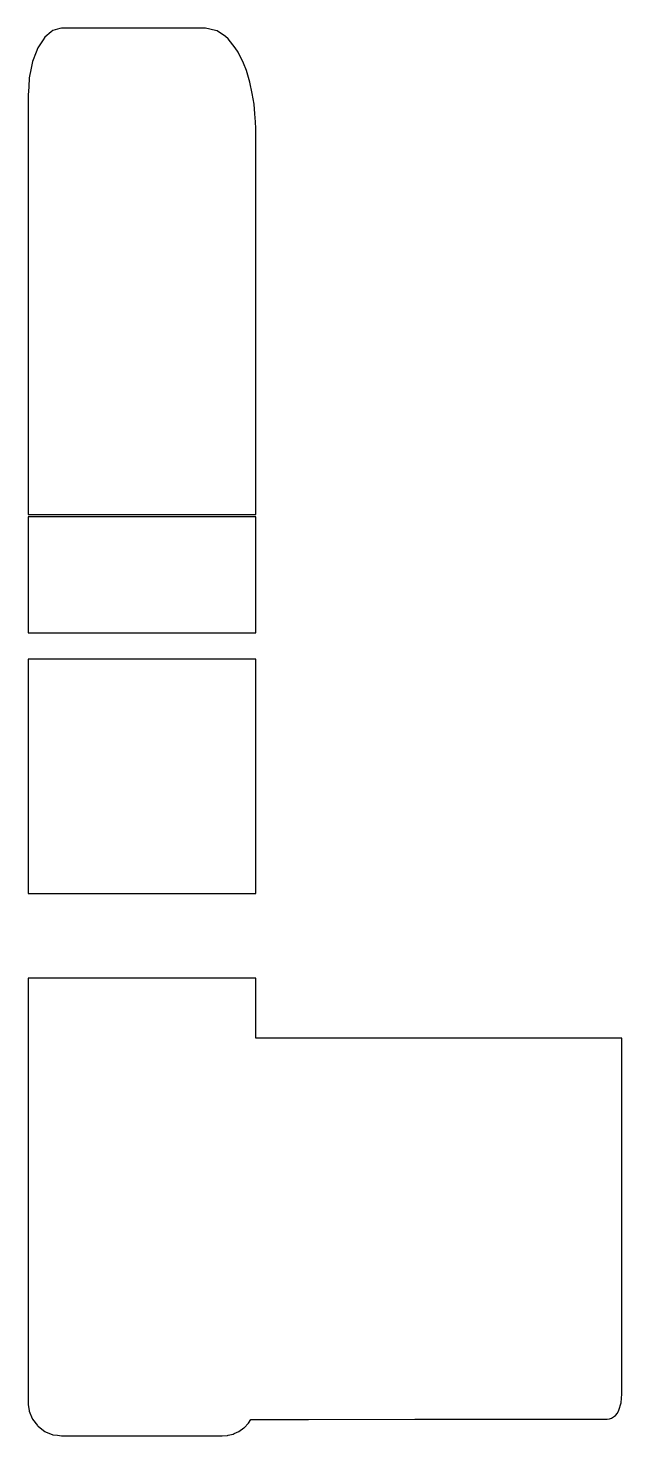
# Model space of a CAD drawing. Header units: metres. Extents: x 2.4 to 37.9, y -16 to 68.1.
import ezdxf

# ---------------------------------------------------------------- set-up
doc = ezdxf.new("R2010")
doc.units = ezdxf.units.M

msp = doc.modelspace()

# ---------------------------------------------------------------- linework, layer by layer
for p, q in [((3.292, 67.413), (2.986, 66.942)), ((3.4, 67.578), (3.292, 67.413)), ((3.776, 67.889), (3.4, 67.578)), ((3.882, 67.978), (3.776, 67.889)), ((4.294, 68.086), (3.882, 67.978)), ((4.4, 68.114), (4.294, 68.086)), ((12.126, 68.114), (4.4, 68.114)), ((13, 68.114), (12.126, 68.114)), ((13.596, 67.98), (13, 68.114)), ((13.689, 67.953), (13.596, 67.98)), ((14.186, 67.606), (13.689, 67.953)), ((14.348, 67.471), (14.186, 67.606)), ((14.769, 66.943), (14.348, 67.471)), ((2.884, 66.678), (2.668, 66.114)), ((2.986, 66.942), (2.884, 66.678)), ((14.944, 66.674), (14.769, 66.943)), ((15.268, 66.027), (14.944, 66.674)), ((2.589, 65.732), (2.468, 65.149)), ((2.668, 66.114), (2.589, 65.732)), ((15.44, 65.577), (15.268, 66.027)), ((2.468, 65.149), (2.433, 64.617)), ((15.658, 64.888), (15.44, 65.577)), ((15.796, 64.217), (15.658, 64.888)), ((2.433, 64.617), (2.4, 64.114)), ((2.4, 64.114), (2.4, 61.227)), ((15.911, 63.564), (15.796, 64.217)), ((15.942, 63), (15.911, 63.564)), ((15.978, 62.518), (15.942, 63)), ((16, 62.114), (15.978, 62.518)), ((16, 59.848), (16, 62.114)), ((2.4, 61.227), (2.4, 52.32)), ((16, 50.97), (16, 59.848)), ((2.4, 52.32), (2.4, 48.704)), ((16, 48.704), (16, 50.97)), ((2.4, 48.704), (2.4, 48.329)), ((2.4, 48.329), (2.4, 47.58)), ((16, 48.329), (16, 48.704)), ((16, 48.704), (16, 48.704)), ((16, 47.58), (16, 48.329)), ((2.4, 47.58), (2.4, 43.708)), ((16, 39.061), (16, 47.58)), ((2.4, 43.708), (2.4, 39.061)), ((2.4, 39.061), (15.777, 39.061)), ((2.623, 38.919), (2.4, 38.919)), ((2.4, 38.919), (2.4, 35.133)), ((16, 38.919), (2.623, 38.919)), ((15.777, 39.061), (16, 39.061)), ((16, 38.351), (16, 38.919)), ((16, 31.991), (16, 38.351)), ((2.4, 35.133), (2.4, 31.991)), ((2.4, 31.991), (4.897, 31.991)), ((4.897, 31.991), (16, 31.991)), ((16, 31.991), (16, 31.991)), ((13.503, 30.401), (2.4, 30.401)), ((2.4, 30.401), (2.4, 26.545)), ((16, 30.401), (13.503, 30.401)), ((16, 23.331), (16, 30.401)), ((2.4, 26.545), (2.4, 23.331)), ((2.4, 23.331), (2.4, 22.002)), ((16, 20.009), (16, 23.331)), ((2.4, 22.002), (2.4, 20.009)), ((2.4, 20.009), (2.4, 18.005)), ((16, 16.403), (16, 20.009)), ((2.4, 18.005), (2.4, 16.403)), ((2.4, 16.403), (10.337, 16.403)), ((10.337, 16.403), (16, 16.403)), ((16, 16.403), (16, 16.403)), ((8.063, 11.349), (2.4, 11.349)), ((2.4, 11.349), (2.4, 9.906)), ((16, 11.349), (8.063, 11.349)), ((16, 7.864), (16, 11.349)), ((2.4, 9.906), (2.4, 9.365)), ((2.4, 9.365), (2.4, 5.426)), ((16, 7.765), (16, 7.864)), ((16, 7.864), (16, 7.864)), ((16.728, 7.765), (16, 7.765)), ((18.343, 7.765), (16.728, 7.765)), ((27.714, 7.765), (18.343, 7.765)), ((37.532, 7.765), (27.714, 7.765)), ((37.797, 7.765), (37.532, 7.765)), ((37.879, 7.765), (37.797, 7.765)), ((37.882, 4.315), (37.879, 7.765)), ((2.4, 5.426), (2.4, 5.226)), ((2.4, 5.226), (2.4, 2.872)), ((37.879, 2.949), (37.882, 4.315)), ((2.4, 2.872), (2.4, 2.73)), ((2.4, 2.73), (2.4, 2.599)), ((2.4, 2.599), (2.4, 2.491)), ((37.879, 2.212), (37.879, 2.949)), ((2.4, 2.491), (2.4, -9.027)), ((37.879, -2.534), (37.879, 2.212)), ((37.879, -3.272), (37.879, -2.534)), ((37.879, -8.017), (37.879, -3.272)), ((37.879, -8.755), (37.879, -8.017)), ((2.4, -9.027), (2.4, -9.309)), ((37.879, -13.5), (37.879, -8.755)), ((2.4, -9.309), (2.4, -9.605)), ((2.4, -9.605), (2.4, -13.984)), ((2.4, -13.984), (2.4, -14)), ((2.4, -14), (2.409, -14.151)), ((2.409, -14.151), (2.465, -14.494)), ((37.707, -14.468), (37.838, -14.027)), ((37.838, -14.027), (37.866, -13.747)), ((37.866, -13.747), (37.879, -13.5)), ((2.465, -14.494), (2.468, -14.518)), ((2.468, -14.518), (2.65, -14.956)), ((2.65, -14.956), (2.668, -15)), ((2.668, -15), (2.957, -15.376)), ((15.566, -15.243), (15.704, -15.026)), ((15.704, -15.026), (19.16, -15.025)), ((19.16, -15.025), (25.5, -15.007)), ((25.5, -15.007), (31.283, -15.007)), ((31.283, -15.007), (37, -15.007)), ((37, -15.007), (37.141, -14.977)), ((37.141, -14.977), (37.259, -14.952)), ((37.259, -14.952), (37.436, -14.833)), ((37.436, -14.833), (37.5, -14.789)), ((37.5, -14.789), (37.623, -14.636)), ((37.623, -14.636), (37.707, -14.468)), ((2.957, -15.376), (2.986, -15.414)), ((2.986, -15.414), (3.024, -15.443)), ((3.024, -15.443), (3.402, -15.733)), ((3.402, -15.733), (3.446, -15.751)), ((3.446, -15.751), (3.882, -15.932)), ((3.882, -15.932), (4.146, -15.967)), ((4.146, -15.967), (4.278, -15.988)), ((14, -16), (14.308, -15.974)), ((14.308, -15.974), (14.358, -15.966)), ((14.358, -15.966), (14.653, -15.89)), ((14.653, -15.89), (14.706, -15.868)), ((14.706, -15.868), (14.998, -15.733)), ((14.998, -15.733), (15.285, -15.53)), ((15.285, -15.53), (15.306, -15.514)), ((15.306, -15.514), (15.56, -15.251)), ((15.56, -15.251), (15.566, -15.243)), ((4.278, -15.988), (4.4, -16)), ((4.4, -16), (13.193, -16)), ((13.193, -16), (14, -16))]:
    msp.add_line(p, q)

doc.saveas('drawing.dxf')
